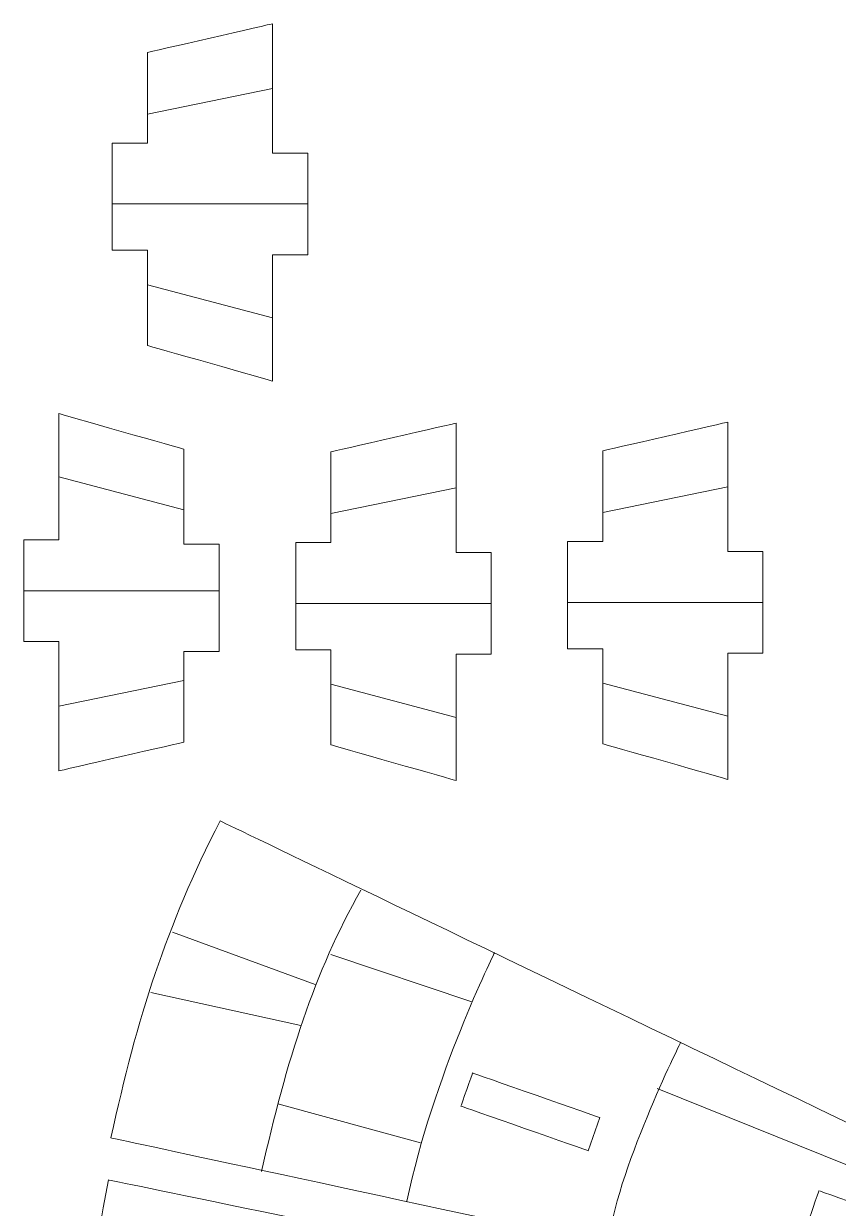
# Model space of a CAD drawing. Header units: centimetres. Extents: x -38.8 to 38.7, y -43.9 to 43.9.
# Drawn here: x -36.98 to -29.31, y -22.84 to -11.69 of the extents above; entities that cross this region are included whole.
import ezdxf

# ---------------------------------------------------------------- set-up
doc = ezdxf.new("R2010")
doc.units = ezdxf.units.CM
doc.header["$MEASUREMENT"] = 0
doc.layers.add('Layer 1', color=7, linetype='Continuous')

msp = doc.modelspace()

# ---------------------------------------------------------------- linework, layer by layer
at = {"layer": 'Layer 1', "color": 250, "lineweight": 20}
for points, knots in [([(-36.14764, -12.81527), (-36.14764, -12.81527), (-35.81541, -12.81527), (-35.81541, -12.81527), (-35.81541, -12.81527), (-35.81541, -12.81527), (-35.81541, -11.96157), (-35.81541, -11.96157), (-35.81541, -11.96157), (-35.81541, -11.96157), (-34.63779, -11.69116), (-34.63779, -11.69116), (-34.63779, -11.69116), (-34.63779, -11.69116), (-34.63779, -12.9101), (-34.63779, -12.9101), (-34.63779, -12.9101), (-34.63779, -12.9101), (-34.30759, -12.9101), (-34.30759, -12.9101), (-34.30759, -12.9101), (-34.30759, -12.9101), (-34.30759, -13.86493), (-34.30759, -13.86493), (-34.30759, -13.86493), (-34.30759, -13.86493), (-34.63779, -13.86493), (-34.63779, -13.86493), (-34.63779, -13.86493), (-34.63779, -13.86493), (-34.63779, -15.0541), (-34.63779, -15.0541), (-34.63779, -15.0541), (-34.63779, -15.0541), (-35.81541, -14.71869), (-35.81541, -14.71869), (-35.81541, -14.71869), (-35.81541, -14.71869), (-35.81541, -13.82355), (-35.81541, -13.82355), (-35.81541, -13.82355), (-35.81541, -13.82355), (-36.14764, -13.82355), (-36.14764, -13.82355), (-36.14764, -13.82355), (-36.14764, -13.82355), (-36.14764, -12.81527), (-36.14764, -12.81527)], [0, 0, 0, 0, 0.07692308, 0.07692308, 0.07692308, 0.07692309, 0.15384615, 0.15384615, 0.15384615, 0.15384616, 0.23076923, 0.23076923, 0.23076923, 0.23076924, 0.30769231, 0.30769231, 0.30769231, 0.30769232, 0.38461538, 0.38461538, 0.38461538, 0.38461539, 0.46153846, 0.46153846, 0.46153846, 0.46153847, 0.53846154, 0.53846154, 0.53846154, 0.53846155, 0.61538462, 0.61538462, 0.61538462, 0.61538463, 0.69230769, 0.69230769, 0.69230769, 0.6923077, 0.76923077, 0.76923077, 0.76923077, 0.76923078, 0.84615385, 0.84615385, 0.84615385, 0.84615386, 1, 1, 1, 1]), ([(-35.14179, -17.59799), (-35.14179, -17.59799), (-35.47402, -17.59799), (-35.47402, -17.59799), (-35.47402, -17.59799), (-35.47402, -17.59799), (-35.47402, -18.45169), (-35.47402, -18.45169), (-35.47402, -18.45169), (-35.47402, -18.45169), (-36.65164, -18.7221), (-36.65164, -18.7221), (-36.65164, -18.7221), (-36.65164, -18.7221), (-36.65164, -17.50316), (-36.65164, -17.50316), (-36.65164, -17.50316), (-36.65164, -17.50316), (-36.98184, -17.50316), (-36.98184, -17.50316), (-36.98184, -17.50316), (-36.98184, -17.50316), (-36.98184, -16.54833), (-36.98184, -16.54833), (-36.98184, -16.54833), (-36.98184, -16.54833), (-36.65164, -16.54833), (-36.65164, -16.54833), (-36.65164, -16.54833), (-36.65164, -16.54833), (-36.65164, -15.35916), (-36.65164, -15.35916), (-36.65164, -15.35916), (-36.65164, -15.35916), (-35.47402, -15.69457), (-35.47402, -15.69457), (-35.47402, -15.69457), (-35.47402, -15.69457), (-35.47402, -16.58971), (-35.47402, -16.58971), (-35.47402, -16.58971), (-35.47402, -16.58971), (-35.14179, -16.58971), (-35.14179, -16.58971), (-35.14179, -16.58971), (-35.14179, -16.58971), (-35.14179, -17.59799), (-35.14179, -17.59799)], [0, 0, 0, 0, 0.07692308, 0.07692308, 0.07692308, 0.07692309, 0.15384615, 0.15384615, 0.15384615, 0.15384616, 0.23076923, 0.23076923, 0.23076923, 0.23076924, 0.30769231, 0.30769231, 0.30769231, 0.30769232, 0.38461538, 0.38461538, 0.38461538, 0.38461539, 0.46153846, 0.46153846, 0.46153846, 0.46153847, 0.53846154, 0.53846154, 0.53846154, 0.53846155, 0.61538462, 0.61538462, 0.61538462, 0.61538463, 0.69230769, 0.69230769, 0.69230769, 0.6923077, 0.76923077, 0.76923077, 0.76923077, 0.76923078, 0.84615385, 0.84615385, 0.84615385, 0.84615386, 1, 1, 1, 1]), ([(-34.42081, -16.57327), (-34.42081, -16.57327), (-34.08858, -16.57327), (-34.08858, -16.57327), (-34.08858, -16.57327), (-34.08858, -16.57327), (-34.08858, -15.71957), (-34.08858, -15.71957), (-34.08858, -15.71957), (-34.08858, -15.71957), (-32.91096, -15.44916), (-32.91096, -15.44916), (-32.91096, -15.44916), (-32.91096, -15.44916), (-32.91096, -16.6681), (-32.91096, -16.6681), (-32.91096, -16.6681), (-32.91096, -16.6681), (-32.58076, -16.6681), (-32.58076, -16.6681), (-32.58076, -16.6681), (-32.58076, -16.6681), (-32.58076, -17.62293), (-32.58076, -17.62293), (-32.58076, -17.62293), (-32.58076, -17.62293), (-32.91096, -17.62293), (-32.91096, -17.62293), (-32.91096, -17.62293), (-32.91096, -17.62293), (-32.91096, -18.8121), (-32.91096, -18.8121), (-32.91096, -18.8121), (-32.91096, -18.8121), (-34.08858, -18.47669), (-34.08858, -18.47669), (-34.08858, -18.47669), (-34.08858, -18.47669), (-34.08858, -17.58155), (-34.08858, -17.58155), (-34.08858, -17.58155), (-34.08858, -17.58155), (-34.42081, -17.58155), (-34.42081, -17.58155), (-34.42081, -17.58155), (-34.42081, -17.58155), (-34.42081, -16.57327), (-34.42081, -16.57327)], [0, 0, 0, 0, 0.07692308, 0.07692308, 0.07692308, 0.07692309, 0.15384615, 0.15384615, 0.15384615, 0.15384616, 0.23076923, 0.23076923, 0.23076923, 0.23076924, 0.30769231, 0.30769231, 0.30769231, 0.30769232, 0.38461538, 0.38461538, 0.38461538, 0.38461539, 0.46153846, 0.46153846, 0.46153846, 0.46153847, 0.53846154, 0.53846154, 0.53846154, 0.53846155, 0.61538462, 0.61538462, 0.61538462, 0.61538463, 0.69230769, 0.69230769, 0.69230769, 0.6923077, 0.76923077, 0.76923077, 0.76923077, 0.76923078, 0.84615385, 0.84615385, 0.84615385, 0.84615386, 1, 1, 1, 1]), ([(-31.86129, -16.56327), (-31.86129, -16.56327), (-31.52906, -16.56327), (-31.52906, -16.56327), (-31.52906, -16.56327), (-31.52906, -16.56327), (-31.52906, -15.70957), (-31.52906, -15.70957), (-31.52906, -15.70957), (-31.52906, -15.70957), (-30.35144, -15.43916), (-30.35144, -15.43916), (-30.35144, -15.43916), (-30.35144, -15.43916), (-30.35144, -16.6581), (-30.35144, -16.6581), (-30.35144, -16.6581), (-30.35144, -16.6581), (-30.02124, -16.6581), (-30.02124, -16.6581), (-30.02124, -16.6581), (-30.02124, -16.6581), (-30.02124, -17.61293), (-30.02124, -17.61293), (-30.02124, -17.61293), (-30.02124, -17.61293), (-30.35144, -17.61293), (-30.35144, -17.61293), (-30.35144, -17.61293), (-30.35144, -17.61293), (-30.35144, -18.8021), (-30.35144, -18.8021), (-30.35144, -18.8021), (-30.35144, -18.8021), (-31.52906, -18.46669), (-31.52906, -18.46669), (-31.52906, -18.46669), (-31.52906, -18.46669), (-31.52906, -17.57155), (-31.52906, -17.57155), (-31.52906, -17.57155), (-31.52906, -17.57155), (-31.86129, -17.57155), (-31.86129, -17.57155), (-31.86129, -17.57155), (-31.86129, -17.57155), (-31.86129, -16.56327), (-31.86129, -16.56327)], [0, 0, 0, 0, 0.07692308, 0.07692308, 0.07692308, 0.07692309, 0.15384615, 0.15384615, 0.15384615, 0.15384616, 0.23076923, 0.23076923, 0.23076923, 0.23076924, 0.30769231, 0.30769231, 0.30769231, 0.30769232, 0.38461538, 0.38461538, 0.38461538, 0.38461539, 0.46153846, 0.46153846, 0.46153846, 0.46153847, 0.53846154, 0.53846154, 0.53846154, 0.53846155, 0.61538462, 0.61538462, 0.61538462, 0.61538463, 0.69230769, 0.69230769, 0.69230769, 0.6923077, 0.76923077, 0.76923077, 0.76923077, 0.76923078, 0.84615385, 0.84615385, 0.84615385, 0.84615386, 1, 1, 1, 1]), ([(-26.92411, -24.16099), (-26.86213, -23.88307), (-26.76549, -23.57025), (-26.62678, -23.28149), (-26.62678, -23.28149), (-26.62678, -23.28149), (-35.13201, -19.19197), (-35.13201, -19.19197), (-35.13201, -19.19197), (-35.64276, -20.18892), (-35.91185, -21.03339), (-36.1599, -22.17421), (-36.1599, -22.17421), (-36.1599, -22.17421), (-26.92411, -24.16099), (-26.92411, -24.16099)], [0, 0, 0, 0, 0.2, 0.2, 0.2, 0.20000001, 0.4, 0.4, 0.4, 0.40000001, 0.6, 0.6, 0.6, 0.60000001, 1, 1, 1, 1]), ([(-26.9433, -24.47678), (-26.99355, -24.81545), (-27.0228, -25.15542), (-26.97008, -25.5005), (-26.97008, -25.5005), (-26.97008, -25.5005), (-35.17847, -26.47259), (-35.17847, -26.47259), (-35.17847, -26.47259), (-35.17847, -26.47259), (-35.18398, -26.68326), (-35.18398, -26.68326), (-35.18398, -26.68326), (-35.18398, -26.68326), (-36.32299, -26.74504), (-36.32299, -26.74504), (-36.32299, -26.74504), (-36.51936, -25.37154), (-36.45917, -23.97867), (-36.18441, -22.56959), (-36.18441, -22.56959), (-36.18441, -22.56959), (-26.9433, -24.47678), (-26.9433, -24.47678)], [0, 0, 0, 0, 0.14285714, 0.14285714, 0.14285714, 0.14285715, 0.28571429, 0.28571429, 0.28571429, 0.2857143, 0.42857143, 0.42857143, 0.42857143, 0.42857144, 0.57142857, 0.57142857, 0.57142857, 0.57142858, 0.71428571, 0.71428571, 0.71428571, 0.71428572, 1, 1, 1, 1])]:
    msp.add_open_spline(points, degree=3, knots=knots, dxfattribs=at)
at = {"layer": 'Layer 1', "color": 114, "lineweight": 20}
for points in [[(-35.81541, -12.54288), (-35.81541, -12.54288), (-34.63779, -12.30063), (-34.63779, -12.30063)], [(-36.14764, -13.38752), (-36.14764, -13.38752), (-34.30759, -13.38752), (-34.30759, -13.38752)], [(-35.81541, -14.14802), (-35.81541, -14.14802), (-34.63779, -14.45952), (-34.63779, -14.45952)], [(-35.47402, -16.26524), (-35.47402, -16.26524), (-36.65164, -15.95374), (-36.65164, -15.95374)], [(-31.52906, -16.29088), (-31.52906, -16.29088), (-30.35144, -16.04863), (-30.35144, -16.04863)], [(-34.08858, -16.30088), (-34.08858, -16.30088), (-32.91096, -16.05863), (-32.91096, -16.05863)], [(-35.14179, -17.02574), (-35.14179, -17.02574), (-36.98184, -17.02574), (-36.98184, -17.02574)], [(-34.42081, -17.14552), (-34.42081, -17.14552), (-32.58076, -17.14552), (-32.58076, -17.14552)], [(-31.86129, -17.13552), (-31.86129, -17.13552), (-30.02124, -17.13552), (-30.02124, -17.13552)], [(-35.47402, -17.87038), (-35.47402, -17.87038), (-36.65164, -18.11263), (-36.65164, -18.11263)], [(-34.08858, -17.90602), (-34.08858, -17.90602), (-32.91096, -18.21752), (-32.91096, -18.21752)], [(-31.52906, -17.89602), (-31.52906, -17.89602), (-30.35144, -18.20752), (-30.35144, -18.20752)], [(-33.80724, -19.84469), (-34.24342, -20.61041), (-34.50721, -21.44448), (-34.74209, -22.48986)], [(-34.23631, -20.73174), (-34.23631, -20.73174), (-35.58028, -20.23725), (-35.58028, -20.23725)], [(-34.09035, -20.44901), (-34.09035, -20.44901), (-32.76389, -20.89541), (-32.76389, -20.89541)], [(-32.54841, -20.43038), (-32.54841, -20.43038), (-33.12999, -21.6063), (-33.37425, -22.76838)], [(-34.37142, -21.11627), (-34.37142, -21.11627), (-35.78327, -20.80801), (-35.78327, -20.80801)], [(-30.79483, -21.27313), (-30.79483, -21.27313), (-31.41535, -22.51709), (-31.47962, -23.19363)], [(-29.00094, -22.52083), (-29.00094, -22.52083), (-31.01635, -21.711), (-31.01635, -21.711)], [(-33.24418, -22.22014), (-33.24418, -22.22014), (-34.58954, -21.85324), (-34.58954, -21.85324)]]:
    msp.add_open_spline(points, degree=3, dxfattribs=at)
at = {"layer": 'Layer 1', "color": 240, "lineweight": 20}
for points in [[(-31.55724, -21.9834), (-31.55724, -21.9834), (-31.66633, -22.29506), (-31.66633, -22.29506), (-31.66633, -22.29506), (-31.66633, -22.29506), (-32.86501, -21.87549), (-32.86501, -21.87549), (-32.86501, -21.87549), (-32.86501, -21.87549), (-32.75592, -21.56383), (-32.75592, -21.56383), (-32.75592, -21.56383), (-32.75592, -21.56383), (-31.55724, -21.9834), (-31.55724, -21.9834)], [(-28.29796, -23.09072), (-28.29796, -23.09072), (-28.40705, -23.40238), (-28.40705, -23.40238), (-28.40705, -23.40238), (-28.40705, -23.40238), (-29.60314, -22.98372), (-29.60314, -22.98372), (-29.60314, -22.98372), (-29.60314, -22.98372), (-29.49405, -22.67205), (-29.49405, -22.67205), (-29.49405, -22.67205), (-29.49405, -22.67205), (-28.29796, -23.09072), (-28.29796, -23.09072)]]:
    msp.add_open_spline(points, degree=3, knots=[0, 0, 0, 0, 0.2, 0.2, 0.2, 0.20000001, 0.4, 0.4, 0.4, 0.40000001, 0.6, 0.6, 0.6, 0.60000001, 1, 1, 1, 1], dxfattribs=at)

doc.saveas('drawing.dxf')
